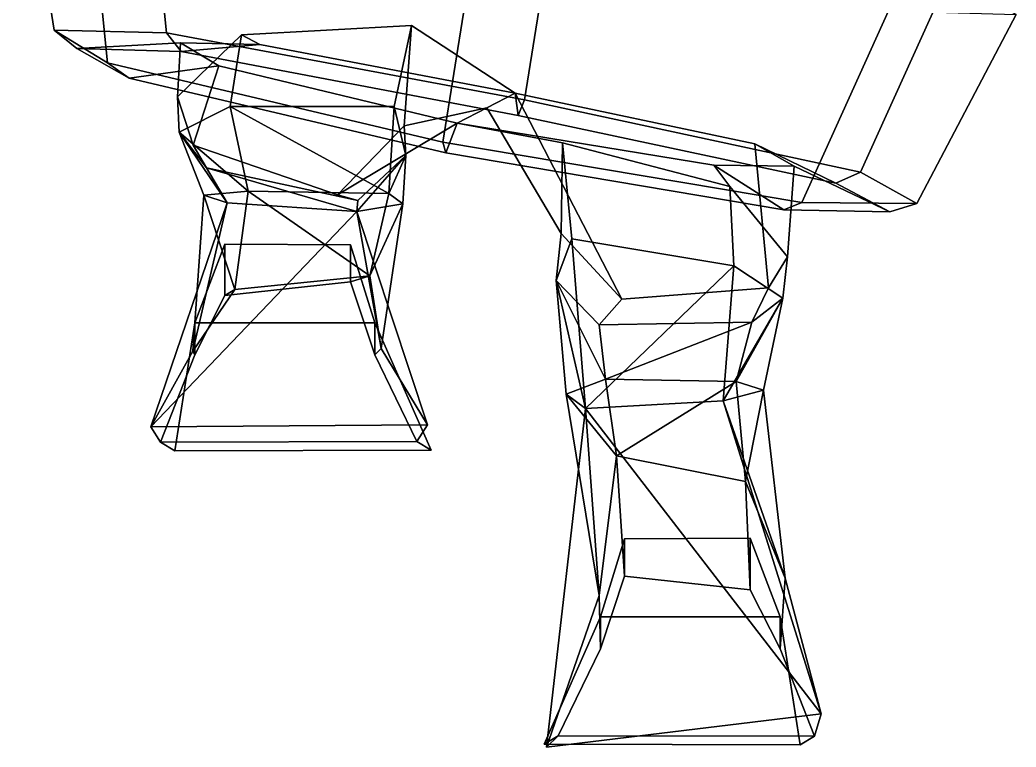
# Model space of a CAD drawing. Extents: x -209 to 274, y -153 to 364.
# Drawn here: x -124.5 to 136.6, y -152.9 to 37.7 of the extents above; entities that cross this region are included whole.
import ezdxf

# ---------------------------------------------------------------- set-up
doc = ezdxf.new("R2010")
doc.units = 0

msp = doc.modelspace()

# ---------------------------------------------------------------- linework, layer by layer
for points in [[(-91.691818, 90.255524, 94.153252), (-124.478424, 91.559601, 13.606517), (-115.5401, 34.950363, 9.465731), (-86.067711, 34.312225, 90.362495)], [(-115.5401, 34.950363, 9.465731), (-124.478424, 91.559601, 13.606517), (-107.10334, 82.314636, -79.709305), (-101.479225, 26.371338, -83.500061)], [(7.775584, 16.674332, 114.617348), (16.4743, 70.71817, 116.952461), (-91.691818, 90.255524, 94.153252), (-86.067711, 34.312225, 90.362495)], [(-101.479225, 26.371338, -83.500061), (-107.10334, 82.314636, -79.709305), (-4.937834, 59.684174, -124.718185), (-13.646426, 5.636505, -127.051613)], [(7.775584, 16.674332, 114.617348), (95.899658, -2.2509, 71.14399), (118.616081, 47.997864, 71.941551), (16.4743, 70.71817, 116.952461)], [(80.488136, -10.191788, -102.718567), (-13.646426, 5.636505, -127.051613), (-4.937834, 59.684174, -124.718185), (103.204567, 40.056976, -101.921005)], [(118.616081, 47.997864, 71.941551), (95.899658, -2.2509, 71.14399), (110.616653, -10.491837, -14.419847), (136.647293, 39.090988, -13.972312)], [(110.616653, -10.491837, -14.419847), (80.488136, -10.191788, -102.718567), (103.204567, 40.056976, -101.921005), (136.647293, 39.090988, -13.972312)], [(-86.067711, 34.312225, 90.362495), (-115.5401, 34.950363, 9.465731), (-109.602242, 30.140106, 8.627646), (-82.172951, 29.380554, 81.282585)], [(-115.5401, 34.950363, 9.465731), (-101.479225, 26.371338, -83.500061), (-95.811462, 22.353226, -72.578094), (-109.602242, 30.140106, 8.627646)], [(7.775584, 16.674332, 114.617348), (-86.067711, 34.312225, 90.362495), (-82.172951, 29.380554, 81.282585), (6.118179, 12.578857, 102.185089)], [(-26.40188, 14.958527, 28.013702), (-21.805454, 36.216278, 58.61507), (-66.437874, 33.711121, 44.077682), (-69.334953, 14.917831, 26.284151)], [(5.345858, 18.414551, 81.423248), (-61.548595, 31.215271, 63.973053), (-66.437874, 33.711121, 44.077682), (-21.805454, 36.216278, 58.61507)], [(-26.40188, 14.958527, 28.013702), (-23.302999, 2.088196, 1.897007), (-23.751429, 9.863068, -0.362749), (-21.805454, 36.216278, 58.61507)], [(-2.115325, 14.570129, -2.748879), (5.345858, 18.414551, 81.423248), (-21.805454, 36.216278, 58.61507), (-23.751429, 9.863068, -0.362749)], [(-82.172951, 29.380554, 81.282585), (-109.602242, 30.140106, 8.627646), (-82.38736, 31.627777, 6.159026), (-61.548595, 31.215271, 63.973053)], [(-109.602242, 30.140106, 8.627646), (-95.811462, 22.353226, -72.578094), (-72.3255, 25.662399, -57.604866), (-82.38736, 31.627777, 6.159026)], [(-61.548595, 31.215271, 63.973053), (-82.38736, 31.627777, 6.159026), (-83.151772, 17.457336, 8.904162), (-66.437874, 33.711121, 44.077682)], [(-69.334953, 14.917831, 26.284151), (-66.437874, 33.711121, 44.077682), (-83.151772, 17.457336, 8.904162), (-82.748688, 8.244522, 12.166487)], [(-82.38736, 31.627777, 6.159026), (-72.3255, 25.662399, -57.604866), (-79.063316, 4.825836, -33.811237), (-83.151772, 17.457336, 8.904162)], [(6.118179, 12.578857, 102.185089), (-82.172951, 29.380554, 81.282585), (-61.548595, 31.215271, 63.973053), (5.345858, 18.414551, 81.423248)], [(-101.479225, 26.371338, -83.500061), (-13.646426, 5.636505, -127.051613), (-12.839353, 2.810867, -111.681244), (-95.811462, 22.353226, -72.578094)], [(-95.811462, 22.353226, -72.578094), (-12.839353, 2.810867, -111.681244), (-9.875503, 10.571655, -90.294083), (-72.3255, 25.662399, -57.604866)], [(-72.3255, 25.662399, -57.604866), (-9.875503, 10.571655, -90.294083), (-41.229206, -8.22261, -61.214039), (-79.063316, 4.825836, -33.811237)], [(17.412622, -18.354034, -8.942711), (33.265072, -35.535339, 46.497829), (5.345858, 18.414551, 81.423248), (-2.115325, 14.570129, -2.748879)], [(5.345858, 18.414551, 81.423248), (33.265072, -35.535339, 46.497829), (71.740417, -32.578491, 19.538822), (68.207298, 5.143112, 50.268867)], [(6.118179, 12.578857, 102.185089), (5.345858, 18.414551, 81.423248), (68.207298, 5.143112, 50.268867), (89.391472, -5.092285, 63.162781)], [(-82.748688, 8.244522, 12.166487), (-83.151772, 17.457336, 8.904162), (-79.063316, 4.825836, -33.811237), (-75.531601, -1.106201, -6.617724)], [(7.775584, 16.674332, 114.617348), (6.118179, 12.578857, 102.185089), (89.391472, -5.092285, 63.162781), (95.899658, -2.2509, 71.14399)], [(-64.686981, -7.213181, 45.849277), (-69.334953, 14.917831, 26.284151), (-82.748688, 8.244522, 12.166487)], [(-27.803865, -7.883194, 47.850101), (-26.40188, 14.958527, 28.013702), (-69.334953, 14.917831, 26.284151)], [(-27.803865, -7.883194, 47.850101), (-69.334953, 14.917831, 26.284151), (-64.686981, -7.213181, 45.849277)], [(-9.875503, 10.571655, -90.294083), (-2.115325, 14.570129, -2.748879), (-23.751429, 9.863068, -0.362749), (-41.229206, -8.22261, -61.214039)], [(-27.803865, -7.883194, 47.850101), (-23.302999, 2.088196, 1.897007), (-26.40188, 14.958527, 28.013702)], [(17.412622, -18.354034, -8.942711), (-2.115325, 14.570129, -2.748879), (-9.875503, 10.571655, -90.294083), (17.72855, 5.406448, -66.658829)], [(75.75296, -12.119614, -90.697891), (57.430397, -0.40976, -71.309052), (-9.875503, 10.571655, -90.294083), (-12.839353, 2.810867, -111.681244)], [(57.430397, -0.40976, -71.309052), (61.641678, -5.966339, -54.013008), (17.72855, 5.406448, -66.658829), (-9.875503, 10.571655, -90.294083)], [(-64.686981, -7.213181, 45.849277), (-82.748688, 8.244522, 12.166487), (-76.261772, -8.313629, 32.833874)], [(-76.261772, -8.313629, 32.833874), (-82.748688, 8.244522, 12.166487), (-70.133728, -10.266403, 15.762912)], [(-70.133728, -10.266403, 15.762912), (-82.748688, 8.244522, 12.166487), (-75.531601, -1.106201, -6.617724)], [(-23.302999, 2.088196, 1.897007), (-35.935184, -9.693832, -22.604563), (-41.229206, -8.22261, -61.214039), (-23.751429, 9.863068, -0.362749)], [(80.488136, -10.191788, -102.718567), (75.75296, -12.119614, -90.697891), (-12.839353, 2.810867, -111.681244), (-13.646426, 5.636505, -127.051613)], [(16.128071, -30.634399, -16.104176), (17.412622, -18.354034, -8.942711), (17.72855, 5.406448, -66.658829), (20.232672, -19.683853, -41.711018)], [(62.691769, -26.836769, -41.300232), (20.232672, -19.683853, -41.711018), (17.72855, 5.406448, -66.658829), (61.641678, -5.966339, -54.013008)], [(-75.531601, -1.106201, -6.617724), (-79.063316, 4.825836, -33.811237), (-41.229206, -8.22261, -61.214039), (-35.935184, -9.693832, -22.604563)], [(68.207298, 5.143112, 50.268867), (71.740417, -32.578491, 19.538822), (76.756729, -24.415993, -19.252443), (78.505066, -0.700714, -10.833651)], [(89.391472, -5.092285, 63.162781), (68.207298, 5.143112, 50.268867), (78.505066, -0.700714, -10.833651), (103.550858, -12.68924, -13.884548)], [(-36.183468, -12.580475, 1.563388), (-35.935184, -9.693832, -22.604563), (-23.302999, 2.088196, 1.897007)], [(-24.11656, -10.510406, 23.853586), (-36.183468, -12.580475, 1.563388), (-23.302999, 2.088196, 1.897007)], [(-27.803865, -7.883194, 47.850101), (-24.11656, -10.510406, 23.853586), (-23.302999, 2.088196, 1.897007)], [(-70.133728, -10.266403, 15.762912), (-75.531601, -1.106201, -6.617724), (-36.183468, -12.580475, 1.563388)], [(-36.183468, -12.580475, 1.563388), (-75.531601, -1.106201, -6.617724), (-35.935184, -9.693832, -22.604563)], [(78.505066, -0.700714, -10.833651), (76.756729, -24.415993, -19.252443), (61.641678, -5.966339, -54.013008), (57.430397, -0.40976, -71.309052)], [(103.550858, -12.68924, -13.884548), (78.505066, -0.700714, -10.833651), (57.430397, -0.40976, -71.309052), (75.75296, -12.119614, -90.697891)], [(95.899658, -2.2509, 71.14399), (89.391472, -5.092285, 63.162781), (103.550858, -12.68924, -13.884548), (110.616653, -10.491837, -14.419847)], [(-68.122131, -32.99617, 18.627047), (-64.686981, -7.213181, 45.849277), (-76.261772, -8.313629, 32.833874)], [(-68.122131, -32.99617, 18.627047), (-32.771137, -29.39698, 24.703604), (-64.686981, -7.213181, 45.849277)], [(-32.771137, -29.39698, 24.703604), (-27.803865, -7.883194, 47.850101), (-64.686981, -7.213181, 45.849277)], [(75.492126, -35.234825, -27.426538), (62.691769, -26.836769, -41.300232), (61.641678, -5.966339, -54.013008), (76.756729, -24.415993, -19.252443)], [(-90.162453, -68.983376, -33.976479), (-79.155167, -49.195091, -2.235523), (-70.133728, -10.266403, 15.762912)], [(-90.162453, -68.983376, -33.976479), (-70.133728, -10.266403, 15.762912), (-36.183468, -12.580475, 1.563388)], [(-79.155167, -49.195091, -2.235523), (-68.122131, -32.99617, 18.627047), (-76.261772, -8.313629, 32.833874)], [(-79.155167, -49.195091, -2.235523), (-76.261772, -8.313629, 32.833874), (-70.133728, -10.266403, 15.762912)], [(-32.771137, -29.39698, 24.703604), (-24.11656, -10.510406, 23.853586), (-27.803865, -7.883194, 47.850101)], [(110.616653, -10.491837, -14.419847), (103.550858, -12.68924, -13.884548), (75.75296, -12.119614, -90.697891), (80.488136, -10.191788, -102.718567)], [(-17.680555, -68.509811, -45.908154), (-90.162453, -68.983376, -33.976479), (-36.183468, -12.580475, 1.563388)], [(-29.824503, -48.447624, -8.934409), (-36.183468, -12.580475, 1.563388), (-24.11656, -10.510406, 23.853586)], [(-17.680555, -68.509811, -45.908154), (-36.183468, -12.580475, 1.563388), (-29.824503, -48.447624, -8.934409)], [(-29.824503, -48.447624, -8.934409), (-24.11656, -10.510406, 23.853586), (-32.771137, -29.39698, 24.703604)], [(27.381317, -42.309525, 5.547867), (33.265072, -35.535339, 46.497829), (17.412622, -18.354034, -8.942711), (16.128071, -30.634399, -16.104176)], [(23.773869, -64.215042, -35.998726), (16.128071, -30.634399, -16.104176), (20.232672, -19.683853, -41.711018)], [(23.773869, -64.215042, -35.998726), (20.232672, -19.683853, -41.711018), (62.691769, -26.836769, -41.300232)], [(-31.473774, -41.712997, 102.617195), (-37.787899, -21.266785, 87.801697), (-70.777412, -21.081482, 87.801697), (-78.613716, -41.712997, 102.617195)], [(-78.613716, -41.712997, 102.617195), (-70.777412, -21.081482, 87.801697), (-70.777412, -34.60318, 35.947453), (-78.613716, -50.096497, 43.725594)], [(-37.787899, -21.266785, 87.801697), (-37.787899, -31.005188, 35.947453), (-70.777412, -34.60318, 35.947453), (-70.777412, -21.081482, 87.801697)], [(-31.473774, -41.712997, 102.617195), (-31.473774, -50.096497, 43.725594), (-37.787899, -31.005188, 35.947453), (-37.787899, -21.266785, 87.801697)], [(67.338387, -41.543457, -10.58196), (75.492126, -35.234825, -27.426538), (76.756729, -24.415993, -19.252443), (71.740417, -32.578491, 19.538822)], [(59.851547, -62.146187, -35.662773), (23.773869, -64.215042, -35.998726), (62.691769, -26.836769, -41.300232)], [(59.851547, -62.146187, -35.662773), (62.691769, -26.836769, -41.300232), (75.492126, -35.234825, -27.426538)], [(-32.771137, -29.39698, 24.703604), (-68.122131, -32.99617, 18.627047), (-70.777412, -34.60318, 35.947453), (-37.787899, -31.005188, 35.947453)], [(-29.824503, -48.447624, -8.934409), (-32.771137, -29.39698, 24.703604), (-37.787899, -31.005188, 35.947453), (-31.473774, -50.096497, 43.725594)], [(28.996233, -56.486618, 5.601791), (27.381317, -42.309525, 5.547867), (16.128071, -30.634399, -16.104176)], [(28.996233, -56.486618, 5.601791), (16.128071, -30.634399, -16.104176), (18.707026, -60.426865, -13.232568)], [(18.707026, -60.426865, -13.232568), (16.128071, -30.634399, -16.104176), (23.773869, -64.215042, -35.998726)], [(-79.155167, -49.195091, -2.235523), (-78.613716, -50.096497, 43.725594), (-70.777412, -34.60318, 35.947453), (-68.122131, -32.99617, 18.627047)], [(27.381317, -42.309525, 5.547867), (67.338387, -41.543457, -10.58196), (71.740417, -32.578491, 19.538822), (33.265072, -35.535339, 46.497829)], [(70.479851, -59.372108, -23.456659), (59.851547, -62.146187, -35.662773), (75.492126, -35.234825, -27.426538)], [(63.246082, -57.122711, -8.622437), (75.492126, -35.234825, -27.426538), (67.338387, -41.543457, -10.58196)], [(63.246082, -57.122711, -8.622437), (70.479851, -59.372108, -23.456659), (75.492126, -35.234825, -27.426538)], [(-83.890282, -75.298264, 102.617195), (-78.613716, -41.712997, 102.617195), (-78.613716, -50.096497, 43.725594), (-87.594154, -72.991959, 36.317848)], [(-16.70689, -75.112946, 102.617195), (-31.473774, -41.712997, 102.617195), (-78.613716, -41.712997, 102.617195), (-83.890282, -75.298264, 102.617195)], [(-16.70689, -75.112946, 102.617195), (-20.410763, -72.886063, 32.613968), (-31.473774, -50.096497, 43.725594), (-31.473774, -41.712997, 102.617195)], [(28.996233, -56.486618, 5.601791), (67.338387, -41.543457, -10.58196), (27.381317, -42.309525, 5.547867)], [(28.996233, -56.486618, 5.601791), (63.246082, -57.122711, -8.622437), (67.338387, -41.543457, -10.58196)], [(-90.162453, -68.983376, -33.976479), (-87.594154, -72.991959, 36.317848), (-78.613716, -50.096497, 43.725594), (-79.155167, -49.195091, -2.235523)], [(-17.680555, -68.509811, -45.908154), (-29.824503, -48.447624, -8.934409), (-31.473774, -50.096497, 43.725594), (-20.410763, -72.886063, 32.613968)], [(31.874428, -76.630363, 5.922902), (28.996233, -56.486618, 5.601791), (18.707026, -60.426865, -13.232568)], [(31.874428, -76.630363, 5.922902), (63.246082, -57.122711, -8.622437), (28.996233, -56.486618, 5.601791)], [(65.737198, -83.325928, -5.504195), (63.246082, -57.122711, -8.622437), (31.874428, -76.630363, 5.922902)], [(65.737198, -83.325928, -5.504195), (70.479851, -59.372108, -23.456659), (63.246082, -57.122711, -8.622437)], [(76.153709, -108.643669, -12.920928), (59.851547, -62.146187, -35.662773), (70.479851, -59.372108, -23.456659)], [(76.153709, -108.643669, -12.920928), (70.479851, -59.372108, -23.456659), (65.737198, -83.325928, -5.504195)], [(27.326227, -113.232552, -5.052296), (31.874428, -76.630363, 5.922902), (18.707026, -60.426865, -13.232568)], [(27.326227, -113.232552, -5.052296), (18.707026, -60.426865, -13.232568), (23.773869, -64.215042, -35.998726)], [(85.515526, -144.260773, -25.782862), (23.773869, -64.215042, -35.998726), (59.851547, -62.146187, -35.662773)], [(85.515526, -144.260773, -25.782862), (59.851547, -62.146187, -35.662773), (76.153709, -108.643669, -12.920928)], [(13.563153, -152.942429, -15.309775), (27.326227, -113.232552, -5.052296), (23.773869, -64.215042, -35.998726)], [(13.563153, -152.942429, -15.309775), (23.773869, -64.215042, -35.998726), (85.515526, -144.260773, -25.782862)], [(-90.162453, -68.983376, -33.976479), (-17.680555, -68.509811, -45.908154), (-20.410763, -72.886063, 32.613968), (-87.594154, -72.991959, 36.317848)], [(-83.890282, -75.298264, 102.617195), (-87.594154, -72.991959, 36.317848), (-20.410763, -72.886063, 32.613968), (-16.70689, -75.112946, 102.617195)], [(27.326227, -113.232552, -5.052296), (27.673773, -127.196198, 43.725594), (33.987896, -108.104889, 35.947453), (31.874428, -76.630363, 5.922902)], [(31.874428, -76.630363, 5.922902), (33.987896, -108.104889, 35.947453), (66.977409, -111.702881, 35.947453), (65.737198, -83.325928, -5.504195)], [(76.153709, -108.643669, -12.920928), (65.737198, -83.325928, -5.504195), (66.977409, -111.702881, 35.947453), (74.813721, -127.196198, 43.725594)], [(27.673773, -118.812698, 102.617195), (74.813721, -118.812698, 102.617195), (66.977409, -98.181183, 87.801697), (33.987896, -98.366486, 87.801697)], [(27.673773, -118.812698, 102.617195), (33.987896, -98.366486, 87.801697), (33.987896, -108.104889, 35.947453), (27.673773, -127.196198, 43.725594)], [(33.987896, -98.366486, 87.801697), (66.977409, -98.181183, 87.801697), (66.977409, -111.702881, 35.947453), (33.987896, -108.104889, 35.947453)], [(74.813721, -118.812698, 102.617195), (74.813721, -127.196198, 43.725594), (66.977409, -111.702881, 35.947453), (66.977409, -98.181183, 87.801697)], [(85.515526, -144.260773, -25.782862), (76.153709, -108.643669, -12.920928), (74.813721, -127.196198, 43.725594), (83.794151, -150.09166, 36.317848)], [(13.563153, -152.942429, -15.309775), (16.610764, -149.985764, 32.613968), (27.673773, -127.196198, 43.725594), (27.326227, -113.232552, -5.052296)], [(12.906889, -152.212646, 102.617195), (80.090286, -152.397964, 102.617195), (74.813721, -118.812698, 102.617195), (27.673773, -118.812698, 102.617195)], [(12.906889, -152.212646, 102.617195), (27.673773, -118.812698, 102.617195), (27.673773, -127.196198, 43.725594), (16.610764, -149.985764, 32.613968)], [(80.090286, -152.397964, 102.617195), (83.794151, -150.09166, 36.317848), (74.813721, -127.196198, 43.725594), (74.813721, -118.812698, 102.617195)], [(85.515526, -144.260773, -25.782862), (83.794151, -150.09166, 36.317848), (16.610764, -149.985764, 32.613968), (13.563153, -152.942429, -15.309775)], [(80.090286, -152.397964, 102.617195), (12.906889, -152.212646, 102.617195), (16.610764, -149.985764, 32.613968), (83.794151, -150.09166, 36.317848)]]:
    msp.add_3dface(points)

doc.saveas('drawing.dxf')
